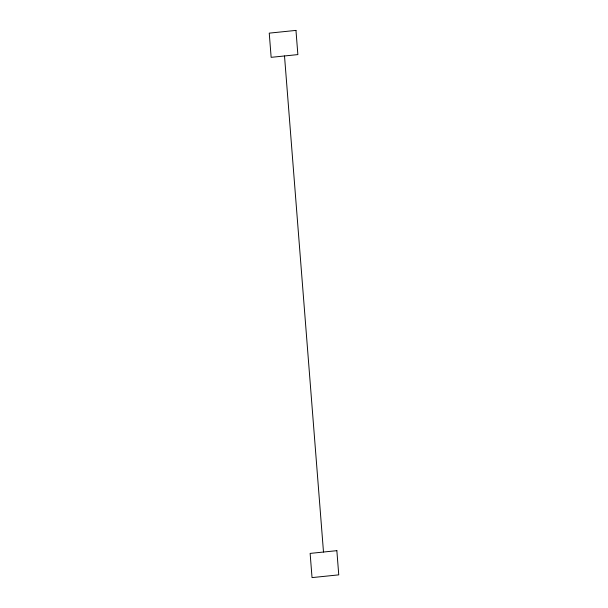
<?xml version="1.0" encoding="UTF-8"?>
<svg xmlns="http://www.w3.org/2000/svg" width="608" height="608" viewBox="0 0 608 608"><rect width="100%" height="100%" fill="white"/><g stroke="black" fill="none" stroke-linecap="round" stroke-linejoin="round"><path stroke-width="0.91" d="M284.506 55.966L323.494 552.034M295.967 30.4L269.245 33.136L271.145 57.334L297.867 54.598L295.967 30.4M336.855 550.666L310.133 553.402L312.033 577.6L338.755 574.864L336.855 550.666"/></g></svg>
